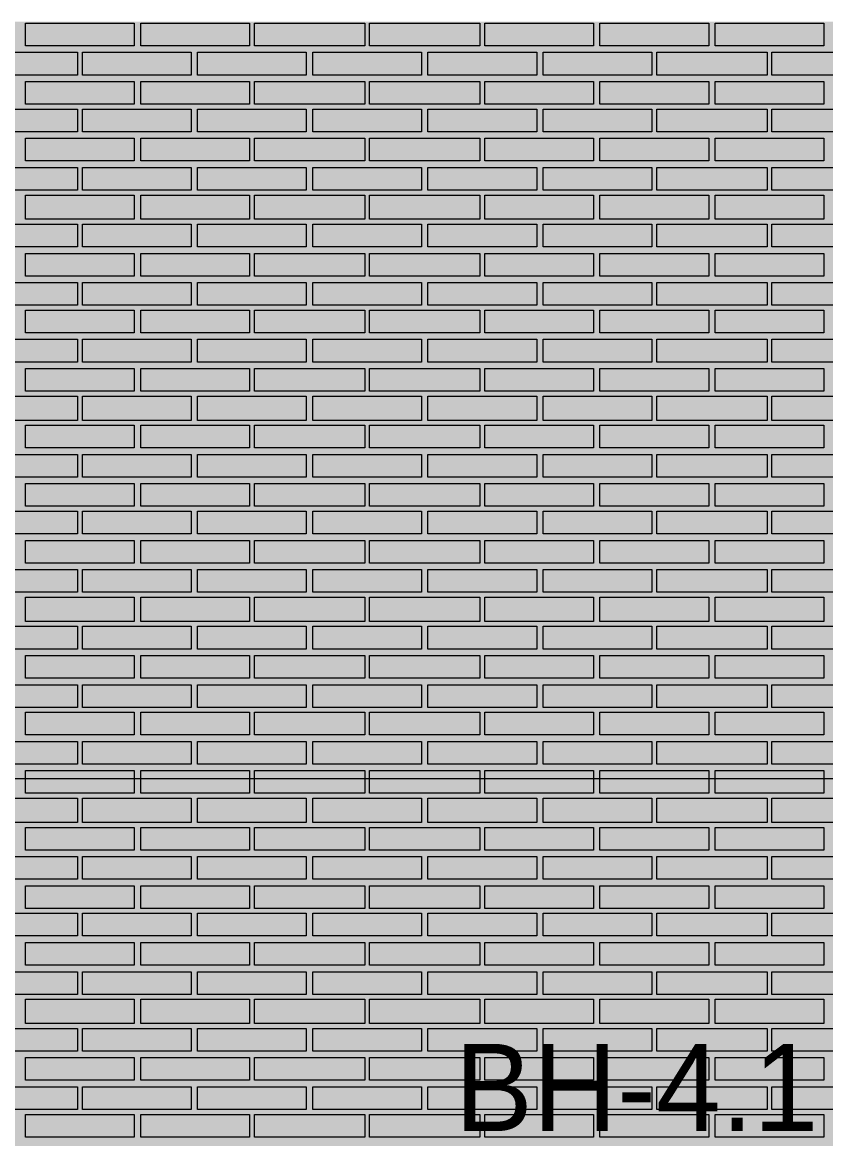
# Model space of a CAD drawing. Header units: millimetres. Extents: x -28928 to 100580, y -22867 to 36490.
# Drawn here: x 53187 to 55282, y -1460 to 1453 of the extents above; entities that cross this region are included whole.
import ezdxf

# ---------------------------------------------------------------- set-up
doc = ezdxf.new("R2010")
doc.units = ezdxf.units.MM
doc.layers.add('PDF _Геометрия', color=7, linetype='Continuous', true_color=0x8f8e8d)
doc.layers.add('PDF _Сплошная заливка', color=7, linetype='Continuous', true_color=0xffffff)
doc.layers.add('PDF _Текст', color=7, linetype='Continuous')

msp = doc.modelspace()

# ---------------------------------------------------------------- hatches: boundary and pattern name
at = {"layer": 'PDF _Сплошная заливка', "true_color": 0xdcd6cf, "transparency": 33554559}
h = msp.add_hatch(color=254, dxfattribs=at)
h.paths.add_polyline_path([(29617.59389996213, 1544.120618822559), (29617.59389996213, 9028.35138805342), (29486.44005380829, 9028.35138805342), (29486.44005380829, 1544.120618822559)])
h.paths.add_polyline_path([(47137.20928457774, -1463.956304254396), (47137.20928457774, -4713.187073485198), (55763.74774611626, -4713.187073485198), (55763.74774611626, 1455.274464976406), (29617.59389996213, 1455.274464976406), (29617.59389996213, 1522.966772668726), (29486.44005380829, 1522.966772668726), (29486.44005380829, -4713.187073485198), (45262.97851534694, -4713.187073485198), (45262.97851534694, -1463.956304254396)])

# ---------------------------------------------------------------- linework, layer by layer
at = {"layer": 'PDF _Геометрия', "lineweight": 9}
for points in [[(53479.13236150087, 1391.812926514867), (53335.28620765472, 1391.812926514867), (53195.67082303933, 1391.812926514867), (53195.67082303933, 1451.04369574564), (53335.28620765472, 1451.04369574564), (53479.13236150087, 1451.04369574564)], [(53779.5169768855, 1391.812926514867), (53635.67082303934, 1391.812926514867), (53496.05543842395, 1391.812926514867), (53496.05543842395, 1451.04369574564), (53635.67082303934, 1451.04369574564), (53779.5169768855, 1451.04369574564)], [(54079.90159227012, 1391.812926514867), (53936.05543842395, 1391.812926514867), (53792.2092845778, 1391.812926514867), (53792.2092845778, 1451.04369574564), (53936.05543842395, 1451.04369574564), (54079.90159227012, 1451.04369574564)], [(54380.28620765472, 1391.812926514867), (54236.44005380859, 1391.812926514867), (54092.59389996242, 1391.812926514867), (54092.59389996242, 1451.04369574564), (54236.44005380859, 1451.04369574564), (54380.28620765472, 1451.04369574564)], [(54676.44005380858, 1391.812926514867), (54536.82466919319, 1391.812926514867), (54392.97851534703, 1391.812926514867), (54392.97851534703, 1451.04369574564), (54536.82466919319, 1451.04369574564), (54676.44005380858, 1451.04369574564)], [(54976.82466919319, 1391.812926514867), (54837.2092845778, 1391.812926514867), (54693.36313073167, 1391.812926514867), (54693.36313073167, 1451.04369574564), (54837.2092845778, 1451.04369574564), (54976.82466919319, 1451.04369574564)], [(55277.20928457782, 1391.812926514867), (55137.59389996245, 1391.812926514867), (54993.74774611628, 1391.812926514867), (54993.74774611628, 1451.04369574564), (55137.59389996245, 1451.04369574564), (55277.20928457782, 1451.04369574564)], [(53331.05543842395, 1374.889849591797), (53331.05543842395, 1315.65908036102), (53043.36313073164, 1315.65908036102), (53043.36313073164, 1374.889849591797)], [(53627.2092845778, 1374.889849591797), (53627.2092845778, 1315.65908036102), (53343.74774611626, 1315.65908036102), (53343.74774611626, 1374.889849591797)], [(53927.59389996242, 1374.889849591797), (53927.59389996242, 1315.65908036102), (53644.13236150087, 1315.65908036102), (53644.13236150087, 1374.889849591797)], [(54227.97851534701, 1374.889849591797), (54227.97851534701, 1315.65908036102), (53944.5169768855, 1315.65908036102), (53944.5169768855, 1374.889849591797)], [(54528.36313073167, 1374.889849591797), (54528.36313073167, 1315.65908036102), (54244.90159227011, 1315.65908036102), (54244.90159227011, 1374.889849591797)], [(54828.74774611628, 1374.889849591797), (54828.74774611628, 1315.65908036102), (54545.28620765472, 1315.65908036102), (54545.28620765472, 1374.889849591797)], [(55129.13236150087, 1374.889849591797), (55129.13236150087, 1315.65908036102), (54841.44005380858, 1315.65908036102), (54841.44005380858, 1374.889849591797)], [(55429.51697688553, 1374.889849591797), (55429.51697688553, 1315.65908036102), (55141.82466919319, 1315.65908036102), (55141.82466919319, 1374.889849591797)], [(53479.13236150087, 1239.505234207172), (53335.28620765472, 1239.505234207172), (53195.67082303933, 1239.505234207172), (53195.67082303933, 1298.736003437949), (53335.28620765472, 1298.736003437949), (53479.13236150087, 1298.736003437949)], [(53779.5169768855, 1239.505234207172), (53635.67082303934, 1239.505234207172), (53496.05543842395, 1239.505234207172), (53496.05543842395, 1298.736003437949), (53635.67082303934, 1298.736003437949), (53779.5169768855, 1298.736003437949)], [(54079.90159227012, 1239.505234207172), (53936.05543842395, 1239.505234207172), (53792.2092845778, 1239.505234207172), (53792.2092845778, 1298.736003437949), (53936.05543842395, 1298.736003437949), (54079.90159227012, 1298.736003437949)], [(54380.28620765472, 1239.505234207172), (54236.44005380859, 1239.505234207172), (54092.59389996242, 1239.505234207172), (54092.59389996242, 1298.736003437949), (54236.44005380859, 1298.736003437949), (54380.28620765472, 1298.736003437949)], [(54676.44005380858, 1239.505234207172), (54536.82466919319, 1239.505234207172), (54392.97851534703, 1239.505234207172), (54392.97851534703, 1298.736003437949), (54536.82466919319, 1298.736003437949), (54676.44005380858, 1298.736003437949)], [(54976.82466919319, 1239.505234207172), (54837.2092845778, 1239.505234207172), (54693.36313073167, 1239.505234207172), (54693.36313073167, 1298.736003437949), (54837.2092845778, 1298.736003437949), (54976.82466919319, 1298.736003437949)], [(55277.20928457782, 1239.505234207172), (55137.59389996245, 1239.505234207172), (54993.74774611628, 1239.505234207172), (54993.74774611628, 1298.736003437949), (55137.59389996245, 1298.736003437949), (55277.20928457782, 1298.736003437949)], [(53331.05543842395, 1226.812926514864), (53331.05543842395, 1167.582157284105), (53043.36313073164, 1167.582157284105), (53043.36313073164, 1226.812926514864)], [(53627.2092845778, 1226.812926514864), (53627.2092845778, 1167.582157284105), (53343.74774611626, 1167.582157284105), (53343.74774611626, 1226.812926514864)], [(53927.59389996242, 1226.812926514864), (53927.59389996242, 1167.582157284105), (53644.13236150087, 1167.582157284105), (53644.13236150087, 1226.812926514864)], [(54227.97851534701, 1226.812926514864), (54227.97851534701, 1167.582157284105), (53944.5169768855, 1167.582157284105), (53944.5169768855, 1226.812926514864)], [(54528.36313073167, 1226.812926514864), (54528.36313073167, 1167.582157284105), (54244.90159227011, 1167.582157284105), (54244.90159227011, 1226.812926514864)], [(54828.74774611628, 1226.812926514864), (54828.74774611628, 1167.582157284105), (54545.28620765472, 1167.582157284105), (54545.28620765472, 1226.812926514864)], [(55129.13236150087, 1226.812926514864), (55129.13236150087, 1167.582157284105), (54841.44005380858, 1167.582157284105), (54841.44005380858, 1226.812926514864)], [(55429.51697688553, 1226.812926514864), (55429.51697688553, 1167.582157284105), (55141.82466919319, 1167.582157284105), (55141.82466919319, 1226.812926514864)], [(53479.13236150087, 1091.428311130261), (53335.28620765472, 1091.428311130261), (53195.67082303933, 1091.428311130261), (53195.67082303933, 1150.659080361016), (53335.28620765472, 1150.659080361016), (53479.13236150087, 1150.659080361016)], [(53779.5169768855, 1091.428311130261), (53635.67082303934, 1091.428311130261), (53496.05543842395, 1091.428311130261), (53496.05543842395, 1150.659080361016), (53635.67082303934, 1150.659080361016), (53779.5169768855, 1150.659080361016)], [(54079.90159227012, 1091.428311130261), (53936.05543842395, 1091.428311130261), (53792.2092845778, 1091.428311130261), (53792.2092845778, 1150.659080361016), (53936.05543842395, 1150.659080361016), (54079.90159227012, 1150.659080361016)], [(54380.28620765472, 1091.428311130261), (54236.44005380859, 1091.428311130261), (54092.59389996242, 1091.428311130261), (54092.59389996242, 1150.659080361016), (54236.44005380859, 1150.659080361016), (54380.28620765472, 1150.659080361016)], [(54676.44005380858, 1091.428311130261), (54536.82466919319, 1091.428311130261), (54392.97851534703, 1091.428311130261), (54392.97851534703, 1150.659080361016), (54536.82466919319, 1150.659080361016), (54676.44005380858, 1150.659080361016)], [(54976.82466919319, 1091.428311130261), (54837.2092845778, 1091.428311130261), (54693.36313073167, 1091.428311130261), (54693.36313073167, 1150.659080361016), (54837.2092845778, 1150.659080361016), (54976.82466919319, 1150.659080361016)], [(55277.20928457782, 1091.428311130261), (55137.59389996245, 1091.428311130261), (54993.74774611628, 1091.428311130261), (54993.74774611628, 1150.659080361016), (55137.59389996245, 1150.659080361016), (55277.20928457782, 1150.659080361016)], [(53331.05543842395, 1074.505234207169), (53331.05543842395, 1015.274464976414), (53043.36313073164, 1015.274464976414), (53043.36313073164, 1074.505234207169)], [(53627.2092845778, 1074.505234207169), (53627.2092845778, 1015.274464976414), (53343.74774611626, 1015.274464976414), (53343.74774611626, 1074.505234207169)], [(53927.59389996242, 1074.505234207169), (53927.59389996242, 1015.274464976414), (53644.13236150087, 1015.274464976414), (53644.13236150087, 1074.505234207169)], [(54227.97851534701, 1074.505234207169), (54227.97851534701, 1015.274464976414), (53944.5169768855, 1015.274464976414), (53944.5169768855, 1074.505234207169)], [(54528.36313073167, 1074.505234207169), (54528.36313073167, 1015.274464976414), (54244.90159227011, 1015.274464976414), (54244.90159227011, 1074.505234207169)], [(54828.74774611628, 1074.505234207169), (54828.74774611628, 1015.274464976414), (54545.28620765472, 1015.274464976414), (54545.28620765472, 1074.505234207169)], [(55129.13236150087, 1074.505234207169), (55129.13236150087, 1015.274464976414), (54841.44005380858, 1015.274464976414), (54841.44005380858, 1074.505234207169)], [(55429.51697688553, 1074.505234207169), (55429.51697688553, 1015.274464976414), (55141.82466919319, 1015.274464976414), (55141.82466919319, 1074.505234207169)], [(53479.13236150087, 939.120618822566), (53335.28620765472, 939.120618822566), (53195.67082303933, 939.120618822566), (53195.67082303933, 1002.582157284105), (53335.28620765472, 1002.582157284105), (53479.13236150087, 1002.582157284105)], [(53779.5169768855, 939.120618822566), (53635.67082303934, 939.120618822566), (53496.05543842395, 939.120618822566), (53496.05543842395, 1002.582157284105), (53635.67082303934, 1002.582157284105), (53779.5169768855, 1002.582157284105)], [(54079.90159227012, 939.120618822566), (53936.05543842395, 939.120618822566), (53792.2092845778, 939.120618822566), (53792.2092845778, 1002.582157284105), (53936.05543842395, 1002.582157284105), (54079.90159227012, 1002.582157284105)], [(54380.28620765472, 939.120618822566), (54236.44005380859, 939.120618822566), (54092.59389996242, 939.120618822566), (54092.59389996242, 1002.582157284105), (54236.44005380859, 1002.582157284105), (54380.28620765472, 1002.582157284105)], [(54676.44005380858, 939.120618822566), (54536.82466919319, 939.120618822566), (54392.97851534703, 939.120618822566), (54392.97851534703, 1002.582157284105), (54536.82466919319, 1002.582157284105), (54676.44005380858, 1002.582157284105)], [(54976.82466919319, 939.120618822566), (54837.2092845778, 939.120618822566), (54693.36313073167, 939.120618822566), (54693.36313073167, 1002.582157284105), (54837.2092845778, 1002.582157284105), (54976.82466919319, 1002.582157284105)], [(55277.20928457782, 939.120618822566), (55137.59389996245, 939.120618822566), (54993.74774611628, 939.120618822566), (54993.74774611628, 1002.582157284105), (55137.59389996245, 1002.582157284105), (55277.20928457782, 1002.582157284105)], [(53331.05543842395, 926.4283111302575), (53331.05543842395, 867.1975418994807), (53043.36313073164, 867.1975418994807), (53043.36313073164, 926.4283111302575)], [(53627.2092845778, 926.4283111302575), (53627.2092845778, 867.1975418994807), (53343.74774611626, 867.1975418994807), (53343.74774611626, 926.4283111302575)], [(53927.59389996242, 926.4283111302575), (53927.59389996242, 867.1975418994807), (53644.13236150087, 867.1975418994807), (53644.13236150087, 926.4283111302575)], [(54227.97851534701, 926.4283111302575), (54227.97851534701, 867.1975418994807), (53944.5169768855, 867.1975418994807), (53944.5169768855, 926.4283111302575)], [(54528.36313073167, 926.4283111302575), (54528.36313073167, 867.1975418994807), (54244.90159227011, 867.1975418994807), (54244.90159227011, 926.4283111302575)], [(54828.74774611628, 926.4283111302575), (54828.74774611628, 867.1975418994807), (54545.28620765472, 867.1975418994807), (54545.28620765472, 926.4283111302575)], [(55129.13236150087, 926.4283111302575), (55129.13236150087, 867.1975418994807), (54841.44005380858, 867.1975418994807), (54841.44005380858, 926.4283111302575)], [(55429.51697688553, 926.4283111302575), (55429.51697688553, 867.1975418994807), (55141.82466919319, 867.1975418994807), (55141.82466919319, 926.4283111302575)], [(53479.13236150087, 791.0436957456332), (53335.28620765472, 791.0436957456332), (53195.67082303933, 791.0436957456332), (53195.67082303933, 850.27446497641), (53335.28620765472, 850.27446497641), (53479.13236150087, 850.27446497641)], [(53779.5169768855, 791.0436957456332), (53635.67082303934, 791.0436957456332), (53496.05543842395, 791.0436957456332), (53496.05543842395, 850.27446497641), (53635.67082303934, 850.27446497641), (53779.5169768855, 850.27446497641)], [(54079.90159227012, 791.0436957456332), (53936.05543842395, 791.0436957456332), (53792.2092845778, 791.0436957456332), (53792.2092845778, 850.27446497641), (53936.05543842395, 850.27446497641), (54079.90159227012, 850.27446497641)], [(54380.28620765472, 791.0436957456332), (54236.44005380859, 791.0436957456332), (54092.59389996242, 791.0436957456332), (54092.59389996242, 850.27446497641), (54236.44005380859, 850.27446497641), (54380.28620765472, 850.27446497641)], [(54676.44005380858, 791.0436957456332), (54536.82466919319, 791.0436957456332), (54392.97851534703, 791.0436957456332), (54392.97851534703, 850.27446497641), (54536.82466919319, 850.27446497641), (54676.44005380858, 850.27446497641)], [(54976.82466919319, 791.0436957456332), (54837.2092845778, 791.0436957456332), (54693.36313073167, 791.0436957456332), (54693.36313073167, 850.27446497641), (54837.2092845778, 850.27446497641), (54976.82466919319, 850.27446497641)], [(55277.20928457782, 791.0436957456332), (55137.59389996245, 791.0436957456332), (54993.74774611628, 791.0436957456332), (54993.74774611628, 850.27446497641), (55137.59389996245, 850.27446497641), (55277.20928457782, 850.27446497641)], [(53331.05543842395, 774.1206188225624), (53331.05543842395, 714.8898495917892), (53043.36313073164, 714.8898495917892), (53043.36313073164, 774.1206188225624)], [(53627.2092845778, 774.1206188225624), (53627.2092845778, 714.8898495917892), (53343.74774611626, 714.8898495917892), (53343.74774611626, 774.1206188225624)], [(53927.59389996242, 774.1206188225624), (53927.59389996242, 714.8898495917892), (53644.13236150087, 714.8898495917892), (53644.13236150087, 774.1206188225624)], [(54227.97851534701, 774.1206188225624), (54227.97851534701, 714.8898495917892), (53944.5169768855, 714.8898495917892), (53944.5169768855, 774.1206188225624)], [(54528.36313073167, 774.1206188225624), (54528.36313073167, 714.8898495917892), (54244.90159227011, 714.8898495917892), (54244.90159227011, 774.1206188225624)], [(54828.74774611628, 774.1206188225624), (54828.74774611628, 714.8898495917892), (54545.28620765472, 714.8898495917892), (54545.28620765472, 774.1206188225624)], [(55129.13236150087, 774.1206188225624), (55129.13236150087, 714.8898495917892), (54841.44005380858, 714.8898495917892), (54841.44005380858, 774.1206188225624)], [(55429.51697688553, 774.1206188225624), (55429.51697688553, 714.8898495917892), (55141.82466919319, 714.8898495917892), (55141.82466919319, 774.1206188225624)], [(53479.13236150087, 642.9667726687039), (53335.28620765472, 642.9667726687039), (53195.67082303933, 642.9667726687039), (53195.67082303933, 702.1975418994807), (53335.28620765472, 702.1975418994807), (53479.13236150087, 702.1975418994807)], [(53779.5169768855, 642.9667726687039), (53635.67082303934, 642.9667726687039), (53496.05543842395, 642.9667726687039), (53496.05543842395, 702.1975418994807), (53635.67082303934, 702.1975418994807), (53779.5169768855, 702.1975418994807)], [(54079.90159227012, 642.9667726687039), (53936.05543842395, 642.9667726687039), (53792.2092845778, 642.9667726687039), (53792.2092845778, 702.1975418994807), (53936.05543842395, 702.1975418994807), (54079.90159227012, 702.1975418994807)], [(54380.28620765472, 642.9667726687039), (54236.44005380859, 642.9667726687039), (54092.59389996242, 642.9667726687039), (54092.59389996242, 702.1975418994807), (54236.44005380859, 702.1975418994807), (54380.28620765472, 702.1975418994807)], [(54676.44005380858, 642.9667726687039), (54536.82466919319, 642.9667726687039), (54392.97851534703, 642.9667726687039), (54392.97851534703, 702.1975418994807), (54536.82466919319, 702.1975418994807), (54676.44005380858, 702.1975418994807)], [(54976.82466919319, 642.9667726687039), (54837.2092845778, 642.9667726687039), (54693.36313073167, 642.9667726687039), (54693.36313073167, 702.1975418994807), (54837.2092845778, 702.1975418994807), (54976.82466919319, 702.1975418994807)], [(55277.20928457782, 642.9667726687039), (55137.59389996245, 642.9667726687039), (54993.74774611628, 642.9667726687039), (54993.74774611628, 702.1975418994807), (55137.59389996245, 702.1975418994807), (55277.20928457782, 702.1975418994807)], [(53331.05543842395, 626.0436957456332), (53331.05543842395, 566.8129265148564), (53043.36313073164, 566.8129265148564), (53043.36313073164, 626.0436957456332)], [(53627.2092845778, 626.0436957456332), (53627.2092845778, 566.8129265148564), (53343.74774611626, 566.8129265148564), (53343.74774611626, 626.0436957456332)], [(53927.59389996242, 626.0436957456332), (53927.59389996242, 566.8129265148564), (53644.13236150087, 566.8129265148564), (53644.13236150087, 626.0436957456332)], [(54227.97851534701, 626.0436957456332), (54227.97851534701, 566.8129265148564), (53944.5169768855, 566.8129265148564), (53944.5169768855, 626.0436957456332)], [(54528.36313073167, 626.0436957456332), (54528.36313073167, 566.8129265148564), (54244.90159227011, 566.8129265148564), (54244.90159227011, 626.0436957456332)], [(54828.74774611628, 626.0436957456332), (54828.74774611628, 566.8129265148564), (54545.28620765472, 566.8129265148564), (54545.28620765472, 626.0436957456332)], [(55129.13236150087, 626.0436957456332), (55129.13236150087, 566.8129265148564), (54841.44005380858, 566.8129265148564), (54841.44005380858, 626.0436957456332)], [(55429.51697688553, 626.0436957456332), (55429.51697688553, 566.8129265148564), (55141.82466919319, 566.8129265148564), (55141.82466919319, 626.0436957456332)], [(53479.13236150087, 490.6590803610088), (53335.28620765472, 490.6590803610088), (53195.67082303933, 490.6590803610088), (53195.67082303933, 549.8898495917856), (53335.28620765472, 549.8898495917856), (53479.13236150087, 549.8898495917856)], [(53779.5169768855, 490.6590803610088), (53635.67082303934, 490.6590803610088), (53496.05543842395, 490.6590803610088), (53496.05543842395, 549.8898495917856), (53635.67082303934, 549.8898495917856), (53779.5169768855, 549.8898495917856)], [(54079.90159227012, 490.6590803610088), (53936.05543842395, 490.6590803610088), (53792.2092845778, 490.6590803610088), (53792.2092845778, 549.8898495917856), (53936.05543842395, 549.8898495917856), (54079.90159227012, 549.8898495917856)], [(54380.28620765472, 490.6590803610088), (54236.44005380859, 490.6590803610088), (54092.59389996242, 490.6590803610088), (54092.59389996242, 549.8898495917856), (54236.44005380859, 549.8898495917856), (54380.28620765472, 549.8898495917856)], [(54676.44005380858, 490.6590803610088), (54536.82466919319, 490.6590803610088), (54392.97851534703, 490.6590803610088), (54392.97851534703, 549.8898495917856), (54536.82466919319, 549.8898495917856), (54676.44005380858, 549.8898495917856)], [(54976.82466919319, 490.6590803610088), (54837.2092845778, 490.6590803610088), (54693.36313073167, 490.6590803610088), (54693.36313073167, 549.8898495917856), (54837.2092845778, 549.8898495917856), (54976.82466919319, 549.8898495917856)], [(55277.20928457782, 490.6590803610088), (55137.59389996245, 490.6590803610088), (54993.74774611628, 490.6590803610088), (54993.74774611628, 549.8898495917856), (55137.59389996245, 549.8898495917856), (55277.20928457782, 549.8898495917856)], [(53331.05543842395, 477.9667726687003), (53331.05543842395, 414.5052342071613), (53043.36313073164, 414.5052342071613), (53043.36313073164, 477.9667726687003)], [(53627.2092845778, 477.9667726687003), (53627.2092845778, 414.5052342071613), (53343.74774611626, 414.5052342071613), (53343.74774611626, 477.9667726687003)], [(53927.59389996242, 477.9667726687003), (53927.59389996242, 414.5052342071613), (53644.13236150087, 414.5052342071613), (53644.13236150087, 477.9667726687003)], [(54227.97851534701, 477.9667726687003), (54227.97851534701, 414.5052342071613), (53944.5169768855, 414.5052342071613), (53944.5169768855, 477.9667726687003)], [(54528.36313073167, 477.9667726687003), (54528.36313073167, 414.5052342071613), (54244.90159227011, 414.5052342071613), (54244.90159227011, 477.9667726687003)], [(54828.74774611628, 477.9667726687003), (54828.74774611628, 414.5052342071613), (54545.28620765472, 414.5052342071613), (54545.28620765472, 477.9667726687003)], [(55129.13236150087, 477.9667726687003), (55129.13236150087, 414.5052342071613), (54841.44005380858, 414.5052342071613), (54841.44005380858, 477.9667726687003)], [(55429.51697688553, 477.9667726687003), (55429.51697688553, 414.5052342071613), (55141.82466919319, 414.5052342071613), (55141.82466919319, 477.9667726687003)], [(53479.13236150087, 342.5821572840978), (53335.28620765472, 342.5821572840978), (53195.67082303933, 342.5821572840978), (53195.67082303933, 401.8129265148564), (53335.28620765472, 401.8129265148564), (53479.13236150087, 401.8129265148564)], [(53779.5169768855, 342.5821572840978), (53635.67082303934, 342.5821572840978), (53496.05543842395, 342.5821572840978), (53496.05543842395, 401.8129265148564), (53635.67082303934, 401.8129265148564), (53779.5169768855, 401.8129265148564)], [(54079.90159227012, 342.5821572840978), (53936.05543842395, 342.5821572840978), (53792.2092845778, 342.5821572840978), (53792.2092845778, 401.8129265148564), (53936.05543842395, 401.8129265148564), (54079.90159227012, 401.8129265148564)], [(54380.28620765472, 342.5821572840978), (54236.44005380859, 342.5821572840978), (54092.59389996242, 342.5821572840978), (54092.59389996242, 401.8129265148564), (54236.44005380859, 401.8129265148564), (54380.28620765472, 401.8129265148564)], [(54676.44005380858, 342.5821572840978), (54536.82466919319, 342.5821572840978), (54392.97851534703, 342.5821572840978), (54392.97851534703, 401.8129265148564), (54536.82466919319, 401.8129265148564), (54676.44005380858, 401.8129265148564)], [(54976.82466919319, 342.5821572840978), (54837.2092845778, 342.5821572840978), (54693.36313073167, 342.5821572840978), (54693.36313073167, 401.8129265148564), (54837.2092845778, 401.8129265148564), (54976.82466919319, 401.8129265148564)], [(55277.20928457782, 342.5821572840978), (55137.59389996245, 342.5821572840978), (54993.74774611628, 342.5821572840978), (54993.74774611628, 401.8129265148564), (55137.59389996245, 401.8129265148564), (55277.20928457782, 401.8129265148564)], [(53331.05543842395, 325.6590803610088), (53331.05543842395, 266.4283111302502), (53043.36313073164, 266.4283111302502), (53043.36313073164, 325.6590803610088)], [(53627.2092845778, 325.6590803610088), (53627.2092845778, 266.4283111302502), (53343.74774611626, 266.4283111302502), (53343.74774611626, 325.6590803610088)], [(53927.59389996242, 325.6590803610088), (53927.59389996242, 266.4283111302502), (53644.13236150087, 266.4283111302502), (53644.13236150087, 325.6590803610088)], [(54227.97851534701, 325.6590803610088), (54227.97851534701, 266.4283111302502), (53944.5169768855, 266.4283111302502), (53944.5169768855, 325.6590803610088)], [(54528.36313073167, 325.6590803610088), (54528.36313073167, 266.4283111302502), (54244.90159227011, 266.4283111302502), (54244.90159227011, 325.6590803610088)], [(54828.74774611628, 325.6590803610088), (54828.74774611628, 266.4283111302502), (54545.28620765472, 266.4283111302502), (54545.28620765472, 325.6590803610088)], [(55129.13236150087, 325.6590803610088), (55129.13236150087, 266.4283111302502), (54841.44005380858, 266.4283111302502), (54841.44005380858, 325.6590803610088)], [(55429.51697688553, 325.6590803610088), (55429.51697688553, 266.4283111302502), (55141.82466919319, 266.4283111302502), (55141.82466919319, 325.6590803610088)], [(53479.13236150087, 190.2744649764027), (53335.28620765472, 190.2744649764027), (53195.67082303933, 190.2744649764027), (53195.67082303933, 249.5052342071613), (53335.28620765472, 249.5052342071613), (53479.13236150087, 249.5052342071613)], [(53779.5169768855, 190.2744649764027), (53635.67082303934, 190.2744649764027), (53496.05543842395, 190.2744649764027), (53496.05543842395, 249.5052342071613), (53635.67082303934, 249.5052342071613), (53779.5169768855, 249.5052342071613)], [(54079.90159227012, 190.2744649764027), (53936.05543842395, 190.2744649764027), (53792.2092845778, 190.2744649764027), (53792.2092845778, 249.5052342071613), (53936.05543842395, 249.5052342071613), (54079.90159227012, 249.5052342071613)], [(54380.28620765472, 190.2744649764027), (54236.44005380859, 190.2744649764027), (54092.59389996242, 190.2744649764027), (54092.59389996242, 249.5052342071613), (54236.44005380859, 249.5052342071613), (54380.28620765472, 249.5052342071613)], [(54676.44005380858, 190.2744649764027), (54536.82466919319, 190.2744649764027), (54392.97851534703, 190.2744649764027), (54392.97851534703, 249.5052342071613), (54536.82466919319, 249.5052342071613), (54676.44005380858, 249.5052342071613)], [(54976.82466919319, 190.2744649764027), (54837.2092845778, 190.2744649764027), (54693.36313073167, 190.2744649764027), (54693.36313073167, 249.5052342071613), (54837.2092845778, 249.5052342071613), (54976.82466919319, 249.5052342071613)], [(55277.20928457782, 190.2744649764027), (55137.59389996245, 190.2744649764027), (54993.74774611628, 190.2744649764027), (54993.74774611628, 249.5052342071613), (55137.59389996245, 249.5052342071613), (55277.20928457782, 249.5052342071613)], [(53331.05543842395, 177.5821572840941), (53331.05543842395, 118.351388053321), (53043.36313073164, 118.351388053321), (53043.36313073164, 177.5821572840941)], [(53627.2092845778, 177.5821572840941), (53627.2092845778, 118.351388053321), (53343.74774611626, 118.351388053321), (53343.74774611626, 177.5821572840941)], [(53927.59389996242, 177.5821572840941), (53927.59389996242, 118.351388053321), (53644.13236150087, 118.351388053321), (53644.13236150087, 177.5821572840941)], [(54227.97851534701, 177.5821572840941), (54227.97851534701, 118.351388053321), (53944.5169768855, 118.351388053321), (53944.5169768855, 177.5821572840941)], [(54528.36313073167, 177.5821572840941), (54528.36313073167, 118.351388053321), (54244.90159227011, 118.351388053321), (54244.90159227011, 177.5821572840941)], [(54828.74774611628, 177.5821572840941), (54828.74774611628, 118.351388053321), (54545.28620765472, 118.351388053321), (54545.28620765472, 177.5821572840941)], [(55129.13236150087, 177.5821572840941), (55129.13236150087, 118.351388053321), (54841.44005380858, 118.351388053321), (54841.44005380858, 177.5821572840941)], [(55429.51697688553, 177.5821572840941), (55429.51697688553, 118.351388053321), (55141.82466919319, 118.351388053321), (55141.82466919319, 177.5821572840941)], [(53479.13236150087, 42.19754189947344), (53335.28620765472, 42.19754189947344), (53195.67082303933, 42.19754189947344), (53195.67082303933, 101.4283111302466), (53335.28620765472, 101.4283111302466), (53479.13236150087, 101.4283111302466)], [(53779.5169768855, 42.19754189947344), (53635.67082303934, 42.19754189947344), (53496.05543842395, 42.19754189947344), (53496.05543842395, 101.4283111302466), (53635.67082303934, 101.4283111302466), (53779.5169768855, 101.4283111302466)], [(54079.90159227012, 42.19754189947344), (53936.05543842395, 42.19754189947344), (53792.2092845778, 42.19754189947344), (53792.2092845778, 101.4283111302466), (53936.05543842395, 101.4283111302466), (54079.90159227012, 101.4283111302466)], [(54380.28620765472, 42.19754189947344), (54236.44005380859, 42.19754189947344), (54092.59389996242, 42.19754189947344), (54092.59389996242, 101.4283111302466), (54236.44005380859, 101.4283111302466), (54380.28620765472, 101.4283111302466)], [(54676.44005380858, 42.19754189947344), (54536.82466919319, 42.19754189947344), (54392.97851534703, 42.19754189947344), (54392.97851534703, 101.4283111302466), (54536.82466919319, 101.4283111302466), (54676.44005380858, 101.4283111302466)], [(54976.82466919319, 42.19754189947344), (54837.2092845778, 42.19754189947344), (54693.36313073167, 42.19754189947344), (54693.36313073167, 101.4283111302466), (54837.2092845778, 101.4283111302466), (54976.82466919319, 101.4283111302466)], [(55277.20928457782, 42.19754189947344), (55137.59389996245, 42.19754189947344), (54993.74774611628, 42.19754189947344), (54993.74774611628, 101.4283111302466), (55137.59389996245, 101.4283111302466), (55277.20928457782, 101.4283111302466)], [(53331.05543842395, 25.27446497640267), (53331.05543842395, -33.95630425437412), (53043.36313073164, -33.95630425437412), (53043.36313073164, 25.27446497640267)], [(53627.2092845778, 25.27446497640267), (53627.2092845778, -33.95630425437412), (53343.74774611626, -33.95630425437412), (53343.74774611626, 25.27446497640267)], [(53927.59389996242, 25.27446497640267), (53927.59389996242, -33.95630425437412), (53644.13236150087, -33.95630425437412), (53644.13236150087, 25.27446497640267)], [(54227.97851534701, 25.27446497640267), (54227.97851534701, -33.95630425437412), (53944.5169768855, -33.95630425437412), (53944.5169768855, 25.27446497640267)], [(54528.36313073167, 25.27446497640267), (54528.36313073167, -33.95630425437412), (54244.90159227011, -33.95630425437412), (54244.90159227011, 25.27446497640267)], [(54828.74774611628, 25.27446497640267), (54828.74774611628, -33.95630425437412), (54545.28620765472, -33.95630425437412), (54545.28620765472, 25.27446497640267)], [(55129.13236150087, 25.27446497640267), (55129.13236150087, -33.95630425437412), (54841.44005380858, -33.95630425437412), (54841.44005380858, 25.27446497640267)], [(55429.51697688553, 25.27446497640267), (55429.51697688553, -33.95630425437412), (55141.82466919319, -33.95630425437412), (55141.82466919319, 25.27446497640267)], [(53479.13236150087, -110.1101504082217), (53335.28620765472, -110.1101504082217), (53195.67082303933, -110.1101504082217), (53195.67082303933, -46.64861194668265), (53335.28620765472, -46.64861194668265), (53479.13236150087, -46.64861194668265)], [(53779.5169768855, -110.1101504082217), (53635.67082303934, -110.1101504082217), (53496.05543842395, -110.1101504082217), (53496.05543842395, -46.64861194668265), (53635.67082303934, -46.64861194668265), (53779.5169768855, -46.64861194668265)], [(54079.90159227012, -110.1101504082217), (53936.05543842395, -110.1101504082217), (53792.2092845778, -110.1101504082217), (53792.2092845778, -46.64861194668265), (53936.05543842395, -46.64861194668265), (54079.90159227012, -46.64861194668265)], [(54380.28620765472, -110.1101504082217), (54236.44005380859, -110.1101504082217), (54092.59389996242, -110.1101504082217), (54092.59389996242, -46.64861194668265), (54236.44005380859, -46.64861194668265), (54380.28620765472, -46.64861194668265)], [(54676.44005380858, -110.1101504082217), (54536.82466919319, -110.1101504082217), (54392.97851534703, -110.1101504082217), (54392.97851534703, -46.64861194668265), (54536.82466919319, -46.64861194668265), (54676.44005380858, -46.64861194668265)], [(54976.82466919319, -110.1101504082217), (54837.2092845778, -110.1101504082217), (54693.36313073167, -110.1101504082217), (54693.36313073167, -46.64861194668265), (54837.2092845778, -46.64861194668265), (54976.82466919319, -46.64861194668265)], [(55277.20928457782, -110.1101504082217), (55137.59389996245, -110.1101504082217), (54993.74774611628, -110.1101504082217), (54993.74774611628, -46.64861194668265), (55137.59389996245, -46.64861194668265), (55277.20928457782, -46.64861194668265)], [(53331.05543842395, -122.8024581005302), (53331.05543842395, -182.033227331307), (53043.36313073164, -182.033227331307), (53043.36313073164, -122.8024581005302)], [(53627.2092845778, -122.8024581005302), (53627.2092845778, -182.033227331307), (53343.74774611626, -182.033227331307), (53343.74774611626, -122.8024581005302)], [(53927.59389996242, -122.8024581005302), (53927.59389996242, -182.033227331307), (53644.13236150087, -182.033227331307), (53644.13236150087, -122.8024581005302)], [(54227.97851534701, -122.8024581005302), (54227.97851534701, -182.033227331307), (53944.5169768855, -182.033227331307), (53944.5169768855, -122.8024581005302)], [(54528.36313073167, -122.8024581005302), (54528.36313073167, -182.033227331307), (54244.90159227011, -182.033227331307), (54244.90159227011, -122.8024581005302)], [(54828.74774611628, -122.8024581005302), (54828.74774611628, -182.033227331307), (54545.28620765472, -182.033227331307), (54545.28620765472, -122.8024581005302)], [(55129.13236150087, -122.8024581005302), (55129.13236150087, -182.033227331307), (54841.44005380858, -182.033227331307), (54841.44005380858, -122.8024581005302)], [(55429.51697688553, -122.8024581005302), (55429.51697688553, -182.033227331307), (55141.82466919319, -182.033227331307), (55141.82466919319, -122.8024581005302)], [(53479.13236150087, -258.1870734851545), (53335.28620765472, -258.1870734851545), (53195.67082303933, -258.1870734851545), (53195.67082303933, -198.9563042543778), (53335.28620765472, -198.9563042543778), (53479.13236150087, -198.9563042543778)], [(53779.5169768855, -258.1870734851545), (53635.67082303934, -258.1870734851545), (53496.05543842395, -258.1870734851545), (53496.05543842395, -198.9563042543778), (53635.67082303934, -198.9563042543778), (53779.5169768855, -198.9563042543778)], [(54079.90159227012, -258.1870734851545), (53936.05543842395, -258.1870734851545), (53792.2092845778, -258.1870734851545), (53792.2092845778, -198.9563042543778), (53936.05543842395, -198.9563042543778), (54079.90159227012, -198.9563042543778)], [(54380.28620765472, -258.1870734851545), (54236.44005380859, -258.1870734851545), (54092.59389996242, -258.1870734851545), (54092.59389996242, -198.9563042543778), (54236.44005380859, -198.9563042543778), (54380.28620765472, -198.9563042543778)], [(54676.44005380858, -258.1870734851545), (54536.82466919319, -258.1870734851545), (54392.97851534703, -258.1870734851545), (54392.97851534703, -198.9563042543778), (54536.82466919319, -198.9563042543778), (54676.44005380858, -198.9563042543778)], [(54976.82466919319, -258.1870734851545), (54837.2092845778, -258.1870734851545), (54693.36313073167, -258.1870734851545), (54693.36313073167, -198.9563042543778), (54837.2092845778, -198.9563042543778), (54976.82466919319, -198.9563042543778)], [(55277.20928457782, -258.1870734851545), (55137.59389996245, -258.1870734851545), (54993.74774611628, -258.1870734851545), (54993.74774611628, -198.9563042543778), (55137.59389996245, -198.9563042543778), (55277.20928457782, -198.9563042543778)], [(53331.05543842395, -275.1101504082253), (53331.05543842395, -334.3409196389985), (53043.36313073164, -334.3409196389985), (53043.36313073164, -275.1101504082253)], [(53627.2092845778, -275.1101504082253), (53627.2092845778, -334.3409196389985), (53343.74774611626, -334.3409196389985), (53343.74774611626, -275.1101504082253)], [(53927.59389996242, -275.1101504082253), (53927.59389996242, -334.3409196389985), (53644.13236150087, -334.3409196389985), (53644.13236150087, -275.1101504082253)], [(54227.97851534701, -275.1101504082253), (54227.97851534701, -334.3409196389985), (53944.5169768855, -334.3409196389985), (53944.5169768855, -275.1101504082253)], [(54528.36313073167, -275.1101504082253), (54528.36313073167, -334.3409196389985), (54244.90159227011, -334.3409196389985), (54244.90159227011, -275.1101504082253)], [(54828.74774611628, -275.1101504082253), (54828.74774611628, -334.3409196389985), (54545.28620765472, -334.3409196389985), (54545.28620765472, -275.1101504082253)], [(55129.13236150087, -275.1101504082253), (55129.13236150087, -334.3409196389985), (54841.44005380858, -334.3409196389985), (54841.44005380858, -275.1101504082253)], [(55429.51697688553, -275.1101504082253), (55429.51697688553, -334.3409196389985), (55141.82466919319, -334.3409196389985), (55141.82466919319, -275.1101504082253)], [(53479.13236150087, -406.2639965620656), (53335.28620765472, -406.2639965620656), (53195.67082303933, -406.2639965620656), (53195.67082303933, -347.033227331307), (53335.28620765472, -347.033227331307), (53479.13236150087, -347.033227331307)], [(53779.5169768855, -406.2639965620656), (53635.67082303934, -406.2639965620656), (53496.05543842395, -406.2639965620656), (53496.05543842395, -347.033227331307), (53635.67082303934, -347.033227331307), (53779.5169768855, -347.033227331307)], [(54079.90159227012, -406.2639965620656), (53936.05543842395, -406.2639965620656), (53792.2092845778, -406.2639965620656), (53792.2092845778, -347.033227331307), (53936.05543842395, -347.033227331307), (54079.90159227012, -347.033227331307)], [(54380.28620765472, -406.2639965620656), (54236.44005380859, -406.2639965620656), (54092.59389996242, -406.2639965620656), (54092.59389996242, -347.033227331307), (54236.44005380859, -347.033227331307), (54380.28620765472, -347.033227331307)], [(54676.44005380858, -406.2639965620656), (54536.82466919319, -406.2639965620656), (54392.97851534703, -406.2639965620656), (54392.97851534703, -347.033227331307), (54536.82466919319, -347.033227331307), (54676.44005380858, -347.033227331307)], [(54976.82466919319, -406.2639965620656), (54837.2092845778, -406.2639965620656), (54693.36313073167, -406.2639965620656), (54693.36313073167, -347.033227331307), (54837.2092845778, -347.033227331307), (54976.82466919319, -347.033227331307)], [(55277.20928457782, -406.2639965620656), (55137.59389996245, -406.2639965620656), (54993.74774611628, -406.2639965620656), (54993.74774611628, -347.033227331307), (55137.59389996245, -347.033227331307), (55277.20928457782, -347.033227331307)], [(53331.05543842395, -423.1870734851545), (53331.05543842395, -482.4178427159131), (53043.36313073164, -482.4178427159131), (53043.36313073164, -423.1870734851545)], [(53627.2092845778, -423.1870734851545), (53627.2092845778, -482.4178427159131), (53343.74774611626, -482.4178427159131), (53343.74774611626, -423.1870734851545)], [(53927.59389996242, -423.1870734851545), (53927.59389996242, -482.4178427159131), (53644.13236150087, -482.4178427159131), (53644.13236150087, -423.1870734851545)], [(54227.97851534701, -423.1870734851545), (54227.97851534701, -482.4178427159131), (53944.5169768855, -482.4178427159131), (53944.5169768855, -423.1870734851545)], [(54528.36313073167, -423.1870734851545), (54528.36313073167, -482.4178427159131), (54244.90159227011, -482.4178427159131), (54244.90159227011, -423.1870734851545)], [(54828.74774611628, -423.1870734851545), (54828.74774611628, -482.4178427159131), (54545.28620765472, -482.4178427159131), (54545.28620765472, -423.1870734851545)], [(55129.13236150087, -423.1870734851545), (55129.13236150087, -482.4178427159131), (54841.44005380858, -482.4178427159131), (54841.44005380858, -423.1870734851545)], [(55429.51697688553, -423.1870734851545), (55429.51697688553, -482.4178427159131), (55141.82466919319, -482.4178427159131), (55141.82466919319, -423.1870734851545)], [(53479.13236150087, -558.5716888697607), (53335.28620765472, -558.5716888697607), (53195.67082303933, -558.5716888697607), (53195.67082303933, -499.3409196390021), (53335.28620765472, -499.3409196390021), (53479.13236150087, -499.3409196390021)], [(53779.5169768855, -558.5716888697607), (53635.67082303934, -558.5716888697607), (53496.05543842395, -558.5716888697607), (53496.05543842395, -499.3409196390021), (53635.67082303934, -499.3409196390021), (53779.5169768855, -499.3409196390021)], [(54079.90159227012, -558.5716888697607), (53936.05543842395, -558.5716888697607), (53792.2092845778, -558.5716888697607), (53792.2092845778, -499.3409196390021), (53936.05543842395, -499.3409196390021), (54079.90159227012, -499.3409196390021)], [(54380.28620765472, -558.5716888697607), (54236.44005380859, -558.5716888697607), (54092.59389996242, -558.5716888697607), (54092.59389996242, -499.3409196390021), (54236.44005380859, -499.3409196390021), (54380.28620765472, -499.3409196390021)], [(54676.44005380858, -558.5716888697607), (54536.82466919319, -558.5716888697607), (54392.97851534703, -558.5716888697607), (54392.97851534703, -499.3409196390021), (54536.82466919319, -499.3409196390021), (54676.44005380858, -499.3409196390021)], [(54976.82466919319, -558.5716888697607), (54837.2092845778, -558.5716888697607), (54693.36313073167, -558.5716888697607), (54693.36313073167, -499.3409196390021), (54837.2092845778, -499.3409196390021), (54976.82466919319, -499.3409196390021)], [(55277.20928457782, -558.5716888697607), (55137.59389996245, -558.5716888697607), (54993.74774611628, -558.5716888697607), (54993.74774611628, -499.3409196390021), (55137.59389996245, -499.3409196390021), (55277.20928457782, -499.3409196390021)], [(53331.05543842395, -571.2639965620656), (53331.05543842395, -634.7255350236046), (53043.36313073164, -634.7255350236046), (53043.36313073164, -571.2639965620656)], [(53627.2092845778, -571.2639965620656), (53627.2092845778, -634.7255350236046), (53343.74774611626, -634.7255350236046), (53343.74774611626, -571.2639965620656)], [(53927.59389996242, -571.2639965620656), (53927.59389996242, -634.7255350236046), (53644.13236150087, -634.7255350236046), (53644.13236150087, -571.2639965620656)], [(54227.97851534701, -571.2639965620656), (54227.97851534701, -634.7255350236046), (53944.5169768855, -634.7255350236046), (53944.5169768855, -571.2639965620656)], [(54528.36313073167, -571.2639965620656), (54528.36313073167, -634.7255350236046), (54244.90159227011, -634.7255350236046), (54244.90159227011, -571.2639965620656)], [(54828.74774611628, -571.2639965620656), (54828.74774611628, -634.7255350236046), (54545.28620765472, -634.7255350236046), (54545.28620765472, -571.2639965620656)], [(55129.13236150087, -571.2639965620656), (55129.13236150087, -634.7255350236046), (54841.44005380858, -634.7255350236046), (54841.44005380858, -571.2639965620656)], [(55429.51697688553, -571.2639965620656), (55429.51697688553, -634.7255350236046), (55141.82466919319, -634.7255350236046), (55141.82466919319, -571.2639965620656)], [(53479.13236150087, -706.6486119466899), (53335.28620765472, -706.6486119466899), (53195.67082303933, -706.6486119466899), (53195.67082303933, -647.4178427159131), (53335.28620765472, -647.4178427159131), (53479.13236150087, -647.4178427159131)], [(53779.5169768855, -706.6486119466899), (53635.67082303934, -706.6486119466899), (53496.05543842395, -706.6486119466899), (53496.05543842395, -647.4178427159131), (53635.67082303934, -647.4178427159131), (53779.5169768855, -647.4178427159131)], [(54079.90159227012, -706.6486119466899), (53936.05543842395, -706.6486119466899), (53792.2092845778, -706.6486119466899), (53792.2092845778, -647.4178427159131), (53936.05543842395, -647.4178427159131), (54079.90159227012, -647.4178427159131)], [(54380.28620765472, -706.6486119466899), (54236.44005380859, -706.6486119466899), (54092.59389996242, -706.6486119466899), (54092.59389996242, -647.4178427159131), (54236.44005380859, -647.4178427159131), (54380.28620765472, -647.4178427159131)], [(54676.44005380858, -706.6486119466899), (54536.82466919319, -706.6486119466899), (54392.97851534703, -706.6486119466899), (54392.97851534703, -647.4178427159131), (54536.82466919319, -647.4178427159131), (54676.44005380858, -647.4178427159131)], [(54976.82466919319, -706.6486119466899), (54837.2092845778, -706.6486119466899), (54693.36313073167, -706.6486119466899), (54693.36313073167, -647.4178427159131), (54837.2092845778, -647.4178427159131), (54976.82466919319, -647.4178427159131)], [(55277.20928457782, -706.6486119466899), (55137.59389996245, -706.6486119466899), (54993.74774611628, -706.6486119466899), (54993.74774611628, -647.4178427159131), (55137.59389996245, -647.4178427159131), (55277.20928457782, -647.4178427159131)], [(53331.05543842395, -723.5716888697607), (53331.05543842395, -782.8024581005375), (53043.36313073164, -782.8024581005375), (53043.36313073164, -723.5716888697607)], [(53627.2092845778, -723.5716888697607), (53627.2092845778, -782.8024581005375), (53343.74774611626, -782.8024581005375), (53343.74774611626, -723.5716888697607)], [(53927.59389996242, -723.5716888697607), (53927.59389996242, -782.8024581005375), (53644.13236150087, -782.8024581005375), (53644.13236150087, -723.5716888697607)], [(54227.97851534701, -723.5716888697607), (54227.97851534701, -782.8024581005375), (53944.5169768855, -782.8024581005375), (53944.5169768855, -723.5716888697607)], [(54528.36313073167, -723.5716888697607), (54528.36313073167, -782.8024581005375), (54244.90159227011, -782.8024581005375), (54244.90159227011, -723.5716888697607)], [(54828.74774611628, -723.5716888697607), (54828.74774611628, -782.8024581005375), (54545.28620765472, -782.8024581005375), (54545.28620765472, -723.5716888697607)], [(55129.13236150087, -723.5716888697607), (55129.13236150087, -782.8024581005375), (54841.44005380858, -782.8024581005375), (54841.44005380858, -723.5716888697607)], [(55429.51697688553, -723.5716888697607), (55429.51697688553, -782.8024581005375), (55141.82466919319, -782.8024581005375), (55141.82466919319, -723.5716888697607)], [(53479.13236150087, -858.956304254385), (53335.28620765472, -858.956304254385), (53195.67082303933, -858.956304254385), (53195.67082303933, -799.7255350236082), (53335.28620765472, -799.7255350236082), (53479.13236150087, -799.7255350236082)], [(53779.5169768855, -858.956304254385), (53635.67082303934, -858.956304254385), (53496.05543842395, -858.956304254385), (53496.05543842395, -799.7255350236082), (53635.67082303934, -799.7255350236082), (53779.5169768855, -799.7255350236082)], [(54079.90159227012, -858.956304254385), (53936.05543842395, -858.956304254385), (53792.2092845778, -858.956304254385), (53792.2092845778, -799.7255350236082), (53936.05543842395, -799.7255350236082), (54079.90159227012, -799.7255350236082)], [(54380.28620765472, -858.956304254385), (54236.44005380859, -858.956304254385), (54092.59389996242, -858.956304254385), (54092.59389996242, -799.7255350236082), (54236.44005380859, -799.7255350236082), (54380.28620765472, -799.7255350236082)], [(54676.44005380858, -858.956304254385), (54536.82466919319, -858.956304254385), (54392.97851534703, -858.956304254385), (54392.97851534703, -799.7255350236082), (54536.82466919319, -799.7255350236082), (54676.44005380858, -799.7255350236082)], [(54976.82466919319, -858.956304254385), (54837.2092845778, -858.956304254385), (54693.36313073167, -858.956304254385), (54693.36313073167, -799.7255350236082), (54837.2092845778, -799.7255350236082), (54976.82466919319, -799.7255350236082)], [(55277.20928457782, -858.956304254385), (55137.59389996245, -858.956304254385), (54993.74774611628, -858.956304254385), (54993.74774611628, -799.7255350236082), (55137.59389996245, -799.7255350236082), (55277.20928457782, -799.7255350236082)], [(53331.05543842395, -871.6486119466936), (53331.05543842395, -930.8793811774667), (53043.36313073164, -930.8793811774667), (53043.36313073164, -871.6486119466936)], [(53627.2092845778, -871.6486119466936), (53627.2092845778, -930.8793811774667), (53343.74774611626, -930.8793811774667), (53343.74774611626, -871.6486119466936)], [(53927.59389996242, -871.6486119466936), (53927.59389996242, -930.8793811774667), (53644.13236150087, -930.8793811774667), (53644.13236150087, -871.6486119466936)], [(54227.97851534701, -871.6486119466936), (54227.97851534701, -930.8793811774667), (53944.5169768855, -930.8793811774667), (53944.5169768855, -871.6486119466936)], [(54528.36313073167, -871.6486119466936), (54528.36313073167, -930.8793811774667), (54244.90159227011, -930.8793811774667), (54244.90159227011, -871.6486119466936)], [(54828.74774611628, -871.6486119466936), (54828.74774611628, -930.8793811774667), (54545.28620765472, -930.8793811774667), (54545.28620765472, -871.6486119466936)], [(55129.13236150087, -871.6486119466936), (55129.13236150087, -930.8793811774667), (54841.44005380858, -930.8793811774667), (54841.44005380858, -871.6486119466936)], [(55429.51697688553, -871.6486119466936), (55429.51697688553, -930.8793811774667), (55141.82466919319, -930.8793811774667), (55141.82466919319, -871.6486119466936)], [(53479.13236150087, -1007.033227331314), (53335.28620765472, -1007.033227331314), (53195.67082303933, -1007.033227331314), (53195.67082303933, -947.8024581005375), (53335.28620765472, -947.8024581005375), (53479.13236150087, -947.8024581005375)], [(53779.5169768855, -1007.033227331314), (53635.67082303934, -1007.033227331314), (53496.05543842395, -1007.033227331314), (53496.05543842395, -947.8024581005375), (53635.67082303934, -947.8024581005375), (53779.5169768855, -947.8024581005375)], [(54079.90159227012, -1007.033227331314), (53936.05543842395, -1007.033227331314), (53792.2092845778, -1007.033227331314), (53792.2092845778, -947.8024581005375), (53936.05543842395, -947.8024581005375), (54079.90159227012, -947.8024581005375)], [(54380.28620765472, -1007.033227331314), (54236.44005380859, -1007.033227331314), (54092.59389996242, -1007.033227331314), (54092.59389996242, -947.8024581005375), (54236.44005380859, -947.8024581005375), (54380.28620765472, -947.8024581005375)], [(54676.44005380858, -1007.033227331314), (54536.82466919319, -1007.033227331314), (54392.97851534703, -1007.033227331314), (54392.97851534703, -947.8024581005375), (54536.82466919319, -947.8024581005375), (54676.44005380858, -947.8024581005375)], [(54976.82466919319, -1007.033227331314), (54837.2092845778, -1007.033227331314), (54693.36313073167, -1007.033227331314), (54693.36313073167, -947.8024581005375), (54837.2092845778, -947.8024581005375), (54976.82466919319, -947.8024581005375)], [(55277.20928457782, -1007.033227331314), (55137.59389996245, -1007.033227331314), (54993.74774611628, -1007.033227331314), (54993.74774611628, -947.8024581005375), (55137.59389996245, -947.8024581005375), (55277.20928457782, -947.8024581005375)], [(53331.05543842395, -1023.956304254385), (53331.05543842395, -1083.187073485162), (53043.36313073164, -1083.187073485162), (53043.36313073164, -1023.956304254385)], [(53627.2092845778, -1023.956304254385), (53627.2092845778, -1083.187073485162), (53343.74774611626, -1083.187073485162), (53343.74774611626, -1023.956304254385)], [(53927.59389996242, -1023.956304254385), (53927.59389996242, -1083.187073485162), (53644.13236150087, -1083.187073485162), (53644.13236150087, -1023.956304254385)], [(54227.97851534701, -1023.956304254385), (54227.97851534701, -1083.187073485162), (53944.5169768855, -1083.187073485162), (53944.5169768855, -1023.956304254385)], [(54528.36313073167, -1023.956304254385), (54528.36313073167, -1083.187073485162), (54244.90159227011, -1083.187073485162), (54244.90159227011, -1023.956304254385)], [(54828.74774611628, -1023.956304254385), (54828.74774611628, -1083.187073485162), (54545.28620765472, -1083.187073485162), (54545.28620765472, -1023.956304254385)], [(55129.13236150087, -1023.956304254385), (55129.13236150087, -1083.187073485162), (54841.44005380858, -1083.187073485162), (54841.44005380858, -1023.956304254385)], [(55429.51697688553, -1023.956304254385), (55429.51697688553, -1083.187073485162), (55141.82466919319, -1083.187073485162), (55141.82466919319, -1023.956304254385)], [(53479.13236150087, -1159.340919639009), (53335.28620765472, -1159.340919639009), (53195.67082303933, -1159.340919639009), (53195.67082303933, -1095.87938117747), (53335.28620765472, -1095.87938117747), (53479.13236150087, -1095.87938117747)], [(53779.5169768855, -1159.340919639009), (53635.67082303934, -1159.340919639009), (53496.05543842395, -1159.340919639009), (53496.05543842395, -1095.87938117747), (53635.67082303934, -1095.87938117747), (53779.5169768855, -1095.87938117747)], [(54079.90159227012, -1159.340919639009), (53936.05543842395, -1159.340919639009), (53792.2092845778, -1159.340919639009), (53792.2092845778, -1095.87938117747), (53936.05543842395, -1095.87938117747), (54079.90159227012, -1095.87938117747)], [(54380.28620765472, -1159.340919639009), (54236.44005380859, -1159.340919639009), (54092.59389996242, -1159.340919639009), (54092.59389996242, -1095.87938117747), (54236.44005380859, -1095.87938117747), (54380.28620765472, -1095.87938117747)], [(54676.44005380858, -1159.340919639009), (54536.82466919319, -1159.340919639009), (54392.97851534703, -1159.340919639009), (54392.97851534703, -1095.87938117747), (54536.82466919319, -1095.87938117747), (54676.44005380858, -1095.87938117747)], [(54976.82466919319, -1159.340919639009), (54837.2092845778, -1159.340919639009), (54693.36313073167, -1159.340919639009), (54693.36313073167, -1095.87938117747), (54837.2092845778, -1095.87938117747), (54976.82466919319, -1095.87938117747)], [(55277.20928457782, -1159.340919639009), (55137.59389996245, -1159.340919639009), (54993.74774611628, -1159.340919639009), (54993.74774611628, -1095.87938117747), (55137.59389996245, -1095.87938117747), (55277.20928457782, -1095.87938117747)], [(53331.05543842395, -1172.033227331318), (53331.05543842395, -1231.263996562076), (53043.36313073164, -1231.263996562076), (53043.36313073164, -1172.033227331318)], [(53627.2092845778, -1172.033227331318), (53627.2092845778, -1231.263996562076), (53343.74774611626, -1231.263996562076), (53343.74774611626, -1172.033227331318)], [(53927.59389996242, -1172.033227331318), (53927.59389996242, -1231.263996562076), (53644.13236150087, -1231.263996562076), (53644.13236150087, -1172.033227331318)], [(54227.97851534701, -1172.033227331318), (54227.97851534701, -1231.263996562076), (53944.5169768855, -1231.263996562076), (53944.5169768855, -1172.033227331318)], [(54528.36313073167, -1172.033227331318), (54528.36313073167, -1231.263996562076), (54244.90159227011, -1231.263996562076), (54244.90159227011, -1172.033227331318)], [(54828.74774611628, -1172.033227331318), (54828.74774611628, -1231.263996562076), (54545.28620765472, -1231.263996562076), (54545.28620765472, -1172.033227331318)], [(55129.13236150087, -1172.033227331318), (55129.13236150087, -1231.263996562076), (54841.44005380858, -1231.263996562076), (54841.44005380858, -1172.033227331318)], [(55429.51697688553, -1172.033227331318), (55429.51697688553, -1231.263996562076), (55141.82466919319, -1231.263996562076), (55141.82466919319, -1172.033227331318)], [(53479.13236150087, -1307.41784271592), (53335.28620765472, -1307.41784271592), (53195.67082303933, -1307.41784271592), (53195.67082303933, -1248.187073485165), (53335.28620765472, -1248.187073485165), (53479.13236150087, -1248.187073485165)], [(53779.5169768855, -1307.41784271592), (53635.67082303934, -1307.41784271592), (53496.05543842395, -1307.41784271592), (53496.05543842395, -1248.187073485165), (53635.67082303934, -1248.187073485165), (53779.5169768855, -1248.187073485165)], [(54079.90159227012, -1307.41784271592), (53936.05543842395, -1307.41784271592), (53792.2092845778, -1307.41784271592), (53792.2092845778, -1248.187073485165), (53936.05543842395, -1248.187073485165), (54079.90159227012, -1248.187073485165)], [(54380.28620765472, -1307.41784271592), (54236.44005380859, -1307.41784271592), (54092.59389996242, -1307.41784271592), (54092.59389996242, -1248.187073485165), (54236.44005380859, -1248.187073485165), (54380.28620765472, -1248.187073485165)], [(54676.44005380858, -1307.41784271592), (54536.82466919319, -1307.41784271592), (54392.97851534703, -1307.41784271592), (54392.97851534703, -1248.187073485165), (54536.82466919319, -1248.187073485165), (54676.44005380858, -1248.187073485165)], [(54976.82466919319, -1307.41784271592), (54837.2092845778, -1307.41784271592), (54693.36313073167, -1307.41784271592), (54693.36313073167, -1248.187073485165), (54837.2092845778, -1248.187073485165), (54976.82466919319, -1248.187073485165)], [(55277.20928457782, -1307.41784271592), (55137.59389996245, -1307.41784271592), (54993.74774611628, -1307.41784271592), (54993.74774611628, -1248.187073485165), (55137.59389996245, -1248.187073485165), (55277.20928457782, -1248.187073485165)], [(53331.05543842395, -1324.340919639009), (53331.05543842395, -1383.571688869768), (53043.36313073164, -1383.571688869768), (53043.36313073164, -1324.340919639009)], [(53627.2092845778, -1324.340919639009), (53627.2092845778, -1383.571688869768), (53343.74774611626, -1383.571688869768), (53343.74774611626, -1324.340919639009)], [(53927.59389996242, -1324.340919639009), (53927.59389996242, -1383.571688869768), (53644.13236150087, -1383.571688869768), (53644.13236150087, -1324.340919639009)], [(54227.97851534701, -1324.340919639009), (54227.97851534701, -1383.571688869768), (53944.5169768855, -1383.571688869768), (53944.5169768855, -1324.340919639009)], [(54528.36313073167, -1324.340919639009), (54528.36313073167, -1383.571688869768), (54244.90159227011, -1383.571688869768), (54244.90159227011, -1324.340919639009)], [(54828.74774611628, -1324.340919639009), (54828.74774611628, -1383.571688869768), (54545.28620765472, -1383.571688869768), (54545.28620765472, -1324.340919639009)], [(55129.13236150087, -1324.340919639009), (55129.13236150087, -1383.571688869768), (54841.44005380858, -1383.571688869768), (54841.44005380858, -1324.340919639009)], [(55429.51697688553, -1324.340919639009), (55429.51697688553, -1383.571688869768), (55141.82466919319, -1383.571688869768), (55141.82466919319, -1324.340919639009)], [(53479.13236150087, -1455.494765792853), (53335.28620765472, -1455.494765792853), (53195.67082303933, -1455.494765792853), (53195.67082303933, -1396.263996562076), (53335.28620765472, -1396.263996562076), (53479.13236150087, -1396.263996562076)], [(53779.5169768855, -1455.494765792853), (53635.67082303934, -1455.494765792853), (53496.05543842395, -1455.494765792853), (53496.05543842395, -1396.263996562076), (53635.67082303934, -1396.263996562076), (53779.5169768855, -1396.263996562076)], [(54079.90159227012, -1455.494765792853), (53936.05543842395, -1455.494765792853), (53792.2092845778, -1455.494765792853), (53792.2092845778, -1396.263996562076), (53936.05543842395, -1396.263996562076), (54079.90159227012, -1396.263996562076)], [(54380.28620765472, -1455.494765792853), (54236.44005380859, -1455.494765792853), (54092.59389996242, -1455.494765792853), (54092.59389996242, -1396.263996562076), (54236.44005380859, -1396.263996562076), (54380.28620765472, -1396.263996562076)], [(54676.44005380858, -1455.494765792853), (54536.82466919319, -1455.494765792853), (54392.97851534703, -1455.494765792853), (54392.97851534703, -1396.263996562076), (54536.82466919319, -1396.263996562076), (54676.44005380858, -1396.263996562076)], [(54976.82466919319, -1455.494765792853), (54837.2092845778, -1455.494765792853), (54693.36313073167, -1455.494765792853), (54693.36313073167, -1396.263996562076), (54837.2092845778, -1396.263996562076), (54976.82466919319, -1396.263996562076)], [(55277.20928457782, -1455.494765792853), (55137.59389996245, -1455.494765792853), (54993.74774611628, -1455.494765792853), (54993.74774611628, -1396.263996562076), (55137.59389996245, -1396.263996562076), (55277.20928457782, -1396.263996562076)]]:
    msp.add_lwpolyline(points, close=True, dxfattribs=at)
at = {"layer": 'PDF _Геометрия', "color": 7, "lineweight": 9}
msp.add_lwpolyline([(62803.74774611634, -1239.725535023619), (62786.82466919329, -1100.110150408233), (62748.74774611637, -964.7255350236119), (62681.05543842404, -837.8024581005302), (62592.20928457788, -727.8024581005411), (62482.2092845779, -638.9563042543887), (62359.51697688557, -575.4947657928496), (62224.13236150096, -533.1870734851436), (62080.28620765479, -520.4947657928351), (45212.20928457771, -520.4947657928351), (45068.36313073155, -533.1870734851436), (44932.97851534693, -575.4947657928496), (44810.28620765462, -638.9563042543887), (44700.28620765463, -727.8024581005411), (44611.44005380847, -837.8024581005302), (44543.74774611615, -964.7255350236119), (44505.67082303923, -1100.110150408233), (44488.74774611616, -1239.725535023619)], dxfattribs=at)

# ---------------------------------------------------------------- texts
at = {"layer": 'PDF _Текст', "insert": (54314.84606035209, -1326.200639803144), "char_height": 227.7084847294893, "attachment_point": 4, "style": ''}
msp.add_mtext('ВН-4.1', dxfattribs=at)

doc.saveas('drawing.dxf')
